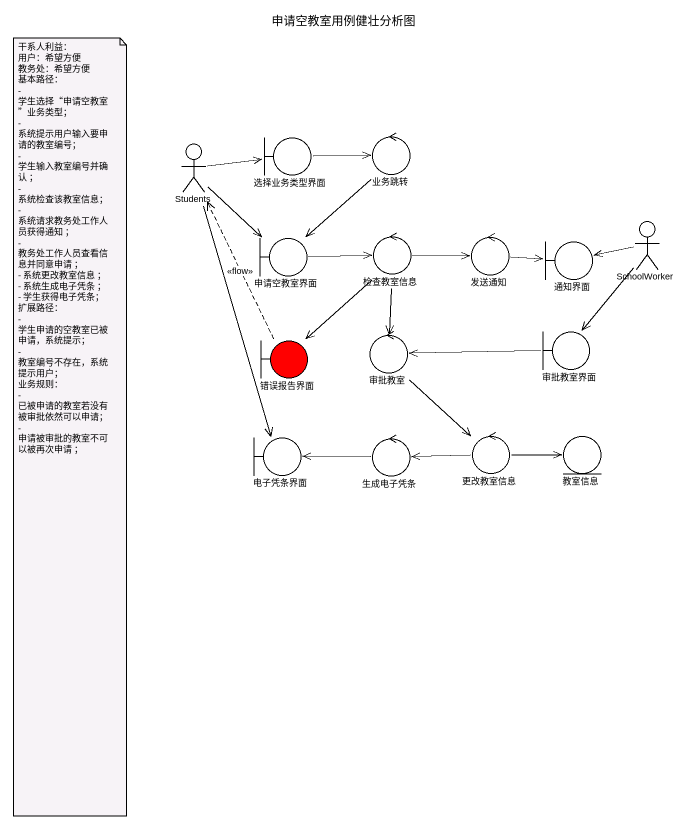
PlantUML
@startuml
title 申请空教室用例健壮分析图
actor Students
boundary 选择业务类型界面
control 业务跳转
actor SchoolWorker
boundary 申请空教室界面
control 检查教室信息
control 发送通知
boundary 通知界面
boundary 错误报告界面 #FF0000
control 审批教室
boundary 审批教室界面
boundary 电子凭条界面
control 生成电子凭条
control 更改教室信息
entity 教室信息
Students -right-> 选择业务类型界面
Students --> 申请空教室界面
Students --> 电子凭条界面
选择业务类型界面 -right-> 业务跳转
业务跳转 --> 申请空教室界面
SchoolWorker -left-> 通知界面
SchoolWorker --> 审批教室界面
申请空教室界面 -right-> 检查教室信息
检查教室信息 -right-> 发送通知
检查教室信息 --> 错误报告界面
检查教室信息 --> 审批教室
发送通知 -right-> 通知界面
错误报告界面 .up.> Students : <<flow>>
审批教室 --> 更改教室信息
审批教室界面 -left-> 审批教室
生成电子凭条 -left-> 电子凭条界面
更改教室信息 -left-> 生成电子凭条
更改教室信息 -right-> 教室信息
note as N1
  干系人利益：
  用户：希望方便
  教务处：希望方便
  基本路径：
  - 学生选择“申请空教室”业务类型；
  - 系统提示用户输入要申请的教室编号；
  - 学生输入教室编号并确认 ；
  - 系统检查该教室信息；
  - 系统请求教务处工作人员获得通知 ；
  - 教务处工作人员查看信息并同意申请 ；
  - 系统更改教室信息 ；
  - 系统生成电子凭条 ；
  - 学生获得电子凭条；
  扩展路径：
  - 学生申请的空教室已被申请，系统提示；
  - 教室编号不存在，系统提示用户；
  业务规则：
  - 已被申请的教室若没有被审批依然可以申请；
  - 申请被审批的教室不可以被再次申请 ；
end note
@enduml
